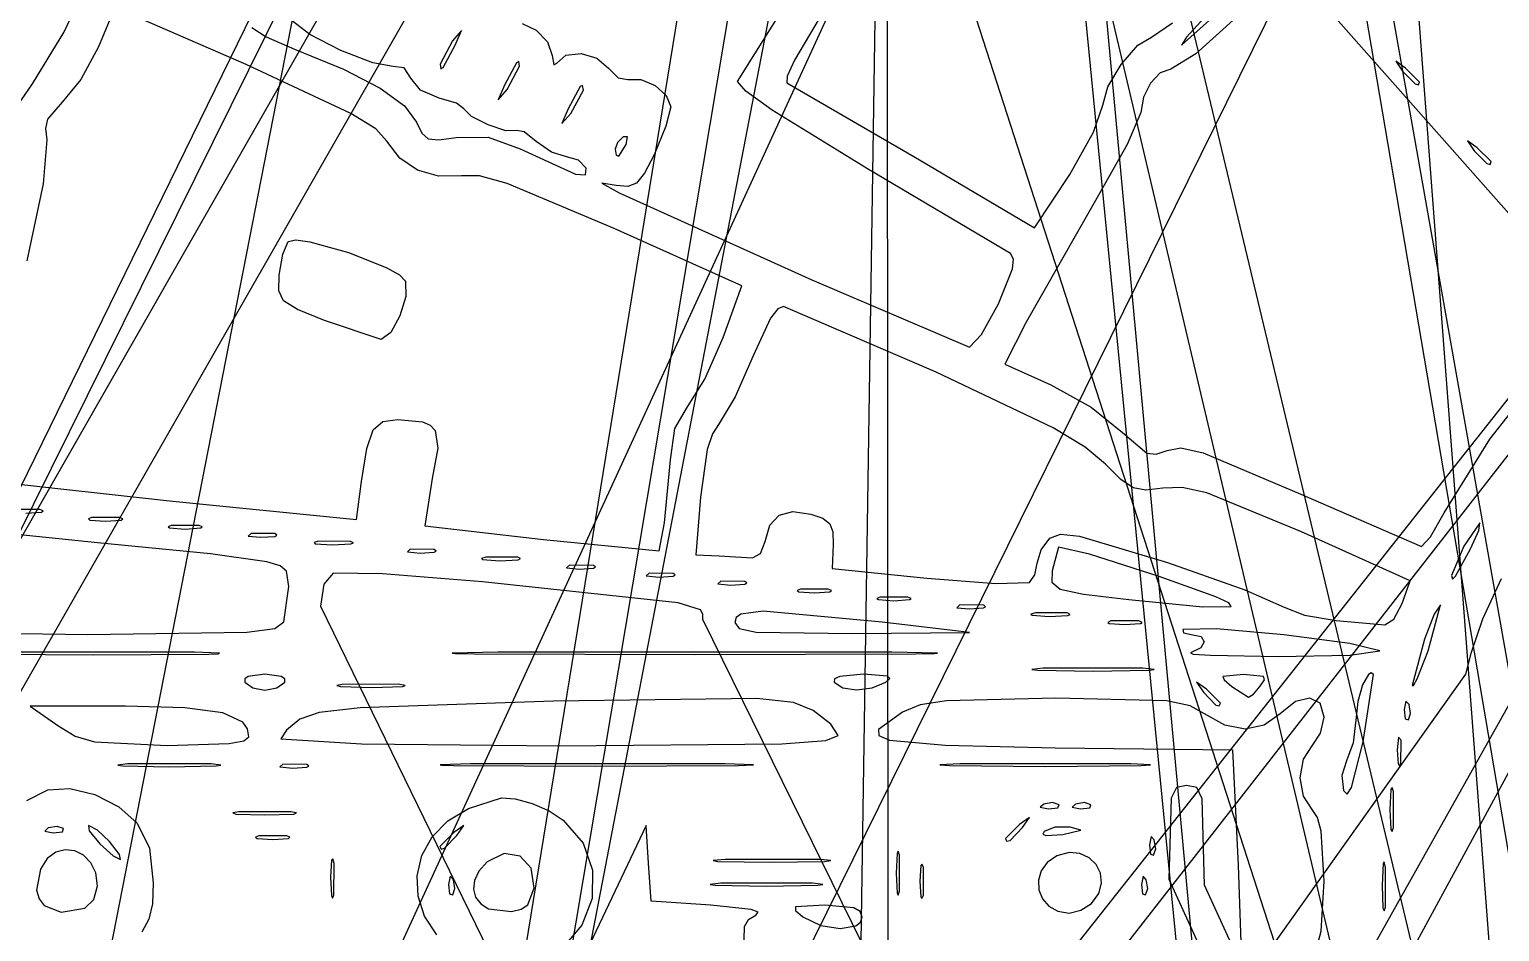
# Model space of a CAD drawing. Extents: x -109 to 333, y -74 to 385.
# Drawn here: x 39 to 108.5, y 151.5 to 194.2 of the extents above; entities that cross this region are included whole.
import ezdxf

# ---------------------------------------------------------------- set-up
doc = ezdxf.new("R2010")
doc.units = 0

msp = doc.modelspace()

# ---------------------------------------------------------------- linework, layer by layer
at = {"layer": 'Image'}
for p, q in [((39.26579, -0.417032), (93.818723, 324.15413)), ((90.704957, 323.61469), (37.7089, -0.956482)), ((95.700659, 312.982034), (123.452, -52.2753)), ((13.9754, 2.732387), (71.079022, 294.9659)), ((92.878658, 293.13552), (36.7158, 0.902007)), ((86.29281, 288.243248), (134.724, 3.65315)), ((79.928731, 286.738068), (107.411, 6.23337)), ((107.411, 6.23337), (81.41744, 286.738058)), ((137.772062, 0.83093), (87.45938, 285.421028)), ((145.215427, 4.34841), (61.91562, 262.429836)), ((162.68043, 258.12542), (23.7336, 10.2087)), ((23.7336, 1.95981), (162.68043, 258.12542)), ((104.731756, 255.69389), (-11.6383, 2.34935)), ((76.885236, 251.097333), (134.835, 5.59235)), ((75.380056, 244.659253), (-42.4004, 7.03971)), ((-43.999659, 3.576148), (73.780796, 244.417885)), ((139.94954, 2.192262), (81.999776, 244.462185)), ((3.03729, 3.092387), (119.407296, 238.939154)), ((73.875436, 231.799477), (-56.7938, 3.10194)), ((-52.6545, 3.10194), (78.0147, 231.799477)), ((79.446558, 225.401848), (76.0965, 1.39537)), ((79.707623, -2.36806), (79.57695, 223.520128)), ((40.665625, 194.025832), (42.616336, 198.06126)), ((101.982, 193.332), (98.55938, 197.19786)), ((43.079609, 195.20358), (42.302928, 193.33468)), ((49.280499, 192.50297), (43.079609, 195.20358)), ((72.497034, 191.701963), (74.965294, 195.647533)), ((52.297457, 193.923848), (51.476553, 194.559729)), ((76.6154, 195.099801), (75.202867, 192.71276)), ((93.48333, 193.41677), (94.948, 194.73381)), ((94.5717, 194.73381), (93.725429, 193.803651)), ((96.08568, 194.74311), (94.151849, 193.00944)), ((39.191586, 191.59262), (40.665625, 194.025832)), ((49.552784, 194.25186), (50.232791, 193.808685)), ((53.759282, 193.174788), (52.297457, 193.923848)), ((59.466323, 194.112636), (59.032396, 193.626873)), ((59.16957, 193.416572), (59.466323, 194.112636)), ((62.329501, 194.442491), (62.99422, 194.123739)), ((62.99422, 194.123739), (63.518568, 193.582633)), ((92.06677, 193.793601), (93.056323, 194.476023)), ((42.302928, 193.33468), (41.479968, 191.7989)), ((50.232791, 193.808685), (51.566774, 193.23008)), ((51.566774, 193.23008), (53.879158, 192.282546)), ((55.26911, 192.580565), (53.759282, 193.174788)), ((59.032396, 193.626873), (58.447192, 192.529343)), ((58.602668, 192.361725), (59.16957, 193.416573)), ((59.16957, 193.416573), (59.16957, 193.416572)), ((63.518568, 193.582633), (63.744313, 192.933596)), ((90.638112, 192.512431), (91.411298, 193.413518)), ((91.411298, 193.413518), (92.06677, 193.793601)), ((93.725429, 193.803651), (93.48333, 193.41677)), ((109.19882, 185.179459), (101.982, 193.332)), ((54.22941, 190.191813), (49.280499, 192.50297)), ((56.234023, 192.409199), (55.26911, 192.580565)), ((58.447192, 192.529343), (58.482921, 192.304294)), ((62.054633, 192.590455), (61.487729, 191.535605)), ((61.624906, 191.325304), (62.21011, 192.422834)), ((62.17438, 192.647885), (62.054633, 192.590455)), ((62.21011, 192.422838), (62.17438, 192.647885)), ((62.21011, 192.422834), (62.21011, 192.422838)), ((63.744313, 192.933596), (63.821047, 192.483158)), ((63.821047, 192.483158), (63.963817, 192.570537)), ((63.963817, 192.570537), (64.399063, 192.95017)), ((64.399063, 192.95017), (65.109712, 193.020203)), ((65.109712, 193.020203), (65.859599, 192.804234)), ((65.859599, 192.804234), (66.412557, 192.325862)), ((75.202867, 192.71276), (74.856398, 191.954409)), ((90.004178, 191.449081), (90.638112, 192.512431)), ((94.151849, 193.00944), (92.97614, 192.28836)), ((104.073393, 192.336198), (103.60302, 192.664495)), ((103.60302, 192.664495), (103.931317, 192.194125)), ((41.479968, 191.7989), (40.592018, 190.73091)), ((53.879158, 192.282546), (55.612448, 191.391894)), ((56.755745, 192.34473), (56.234023, 192.409199)), ((57.062393, 191.865803), (56.755745, 192.34473)), ((57.517291, 191.286111), (57.062393, 191.865803)), ((58.482921, 192.304294), (58.602668, 192.361725)), ((66.412557, 192.325862), (66.865401, 191.873613)), ((66.865401, 191.873613), (67.32708, 191.790394)), ((67.32708, 191.790394), (67.939882, 191.803712)), ((67.939882, 191.803712), (68.605556, 191.517952)), ((74.856398, 191.954409), (74.82799, 191.637641)), ((92.468285, 192.105879), (92.013774, 191.630285)), ((92.97614, 192.28836), (92.468285, 192.105879)), ((103.931317, 192.194125), (104.515957, 191.584708)), ((104.73191, 191.677681), (104.073393, 192.336198)), ((38.327064, 190.325335), (39.191586, 191.59262)), ((55.612448, 191.391894), (56.766345, 190.558299)), ((58.411883, 190.921745), (57.517291, 191.286111)), ((61.487729, 191.535605), (61.190979, 190.839543)), ((61.190979, 190.839543), (61.624906, 191.325304)), ((65.064734, 191.46156), (64.497832, 190.40671)), ((64.635006, 190.196409), (65.22021, 191.293939)), ((65.184481, 191.51899), (65.064734, 191.46156)), ((65.22021, 191.293943), (65.184481, 191.51899)), ((65.22021, 191.293939), (65.22021, 191.293943)), ((68.605556, 191.517952), (69.139982, 191.048915)), ((69.139982, 191.048915), (69.35904, 190.512404)), ((72.889682, 191.25103), (72.497034, 191.701963)), ((74.133231, 190.354828), (72.889682, 191.25103)), ((74.82799, 191.637641), (80.83649, 188.158631)), ((89.76646, 190.582211), (90.004178, 191.449081)), ((92.013774, 191.630285), (91.686718, 190.969351)), ((104.515957, 191.584708), (104.675946, 191.539572)), ((104.675946, 191.539572), (104.73191, 191.677681)), ((104.73191, 191.677681), (104.73191, 191.677681)), ((119.712861, 190.406515), (-22.8079, 9.97962)), ((40.592018, 190.73091), (39.89534, 189.929981)), ((56.766345, 190.558299), (57.340554, 189.78194)), ((59.233584, 190.674095), (58.411883, 190.921745)), ((59.575353, 190.405445), (59.233584, 190.674095)), ((59.926866, 190.04997), (59.575353, 190.405445)), ((64.497832, 190.40671), (64.201079, 189.710648)), ((69.35904, 190.512404), (69.124001, 189.588617)), ((78.650014, 187.577233), (74.133231, 190.354828)), ((89.330975, 189.313666), (89.76646, 190.582211)), ((91.686718, 190.969351), (91.56123, 190.23085)), ((39.89534, 189.929981), (39.809705, 189.488168)), ((55.408164, 189.457862), (54.22941, 190.191813)), ((57.340554, 189.78194), (57.582895, 189.261877)), ((60.720166, 189.654066), (59.926866, 190.04997)), ((61.563397, 189.378509), (60.720166, 189.654066)), ((64.201079, 189.710648), (64.635006, 190.196409)), ((91.56123, 190.23085), (90.913196, 188.731794)), ((39.809705, 189.488168), (39.868446, 188.94277)), ((55.936749, 188.88901), (55.408164, 189.457862)), ((57.582895, 189.261877), (57.889555, 188.999982)), ((57.889555, 188.999982), (58.38965, 188.945646)), ((58.38965, 188.945646), (59.212294, 189.048259)), ((59.212294, 189.048259), (60.716366, 189.066564)), ((60.716366, 189.066564), (62.227024, 188.516372)), ((62.064703, 189.384075), (61.563397, 189.378509)), ((62.423069, 189.318719), (62.064703, 189.384075)), ((62.993374, 188.870284), (62.423069, 189.318719)), ((67.09736, 189.086999), (66.834645, 188.820618)), ((67.299484, 189.08497), (67.09736, 189.086999)), ((67.24525, 188.732912), (67.299484, 189.08497)), ((69.124001, 189.588617), (68.558907, 188.239004)), ((88.21027, 187.302501), (89.330975, 189.313666)), ((39.868446, 188.94277), (39.689735, 186.859326)), ((56.540896, 188.075472), (55.936749, 188.88901)), ((62.227024, 188.516372), (64.844454, 187.329965)), ((63.711996, 188.360912), (62.993374, 188.870284)), ((64.426944, 188.149049), (63.711996, 188.360912)), ((66.834645, 188.820618), (66.725374, 188.503008)), ((66.725374, 188.503008), (66.771426, 188.218906)), ((66.891502, 188.170518), (67.24525, 188.732912)), ((67.24525, 188.732912), (67.24525, 188.732912)), ((90.913196, 188.731794), (89.35516, 185.97278)), ((107.459433, 188.57322), (106.989061, 188.901516)), ((106.989061, 188.901516), (107.317357, 188.431144)), ((107.317357, 188.431144), (107.901997, 187.821727)), ((108.11795, 187.9147), (107.459433, 188.57322)), ((57.380429, 187.507775), (56.540896, 188.075472)), ((64.991835, 187.987992), (64.426944, 188.149049)), ((65.349674, 187.600768), (64.991835, 187.987992)), ((65.32573, 187.293584), (65.349674, 187.600768)), ((66.771426, 188.218906), (66.891502, 188.170518)), ((68.558907, 188.239004), (68.104231, 187.371997)), ((85.401624, 183.569883), (78.650014, 187.577233)), ((80.83649, 188.158631), (86.54127, 184.791491)), ((107.901997, 187.821727), (108.061986, 187.776592)), ((108.061986, 187.776592), (108.11795, 187.9147)), ((108.11795, 187.9147), (108.11795, 187.9147)), ((58.378902, 187.221441), (57.380429, 187.507775)), ((59.459869, 187.25199), (58.378902, 187.221441)), ((60.315814, 187.242617), (59.459869, 187.25199)), ((61.622184, 186.886981), (60.315814, 187.242617)), ((66.682259, 184.75852), (61.622184, 186.886981)), ((64.844454, 187.329965), (65.32573, 187.293584)), ((66.771497, 186.794764), (66.091954, 186.890939)), ((66.091954, 186.890939), (66.91311, 186.438806)), ((67.727146, 186.90077), (67.319089, 186.7376)), ((68.104231, 187.371997), (67.727146, 186.90077)), ((86.54127, 184.791491), (88.21027, 187.302481)), ((88.21027, 187.302481), (88.21027, 187.302501)), ((39.689735, 186.859326), (38.92351, 183.22146)), ((67.319089, 186.7376), (66.771497, 186.794764)), ((66.91311, 186.438806), (76.009871, 182.321851)), ((89.35516, 185.97278), (86.14293, 180.32642)), ((51.013066, 183.536137), (51.277282, 184.14025)), ((51.277282, 184.14025), (51.631937, 184.214803)), ((51.631937, 184.214803), (52.293867, 184.130263)), ((52.293867, 184.130263), (54.118494, 183.6259)), ((72.703549, 182.04511), (66.682259, 184.75852)), ((50.84036, 182.54623), (51.013066, 183.536137)), ((54.118494, 183.6259), (55.909058, 182.911136)), ((85.542824, 183.304739), (85.401624, 183.569883)), ((-24.59204, 2.863137), (116.11692, 183.290045)), ((55.909058, 182.911136), (56.528408, 182.563597)), ((84.83718, 181.194813), (85.501322, 182.843681)), ((85.501322, 182.843681), (85.542824, 183.304739)), ((50.824898, 181.814382), (50.84036, 182.54623)), ((56.528408, 182.563597), (56.823452, 182.26995)), ((56.823452, 182.26995), (56.833173, 181.542357)), ((71.818918, 179.60798), (72.703549, 182.04511)), ((76.009871, 182.321851), (83.47011, 179.153106)), ((51.056426, 181.334993), (50.824898, 181.814382)), ((51.717482, 180.926488), (51.056426, 181.334993)), ((56.833173, 181.542357), (56.553358, 180.621597)), ((52.9906, 180.40729), (51.717482, 180.926488)), ((56.553358, 180.621597), (56.120999, 179.835922)), ((74.401448, 180.95588), (74.061651, 180.5208)), ((74.680824, 181.065549), (74.401448, 180.95588)), ((81.893494, 177.964239), (74.680824, 181.065549)), ((84.026907, 179.752064), (84.83717, 181.194776)), ((84.83717, 181.194776), (84.83718, 181.194813)), ((52.990602, 180.40729), (52.9906, 180.40729)), ((55.673092, 179.51358), (52.990602, 180.40729)), ((74.061651, 180.5208), (73.242384, 178.741599)), ((86.14293, 180.32642), (85.13678, 178.33633)), ((56.120999, 179.835922), (55.673092, 179.51358)), ((70.962849, 177.64055), (71.818918, 179.60798)), ((83.47011, 179.153106), (84.026907, 179.752064)), ((73.242384, 178.741599), (72.388698, 176.79309)), ((108.056194, 174.804358), (111.17651, 178.782419)), ((87.416821, 175.33545), (81.893494, 177.964239)), ((85.13678, 178.33633), (87.31419, 177.363528)), ((70.146888, 176.3327), (70.962849, 177.64055)), ((87.31419, 177.363528), (89.205726, 176.303156)), ((72.388698, 176.79309), (71.638424, 175.543079)), ((69.543812, 175.294534), (70.146888, 176.3327)), ((89.205726, 176.303156), (90.69581, 175.119818)), ((54.987077, 174.350407), (55.288003, 175.235978)), ((55.288003, 175.235978), (55.743936, 175.635116)), ((55.743936, 175.635116), (56.459527, 175.725457)), ((56.459527, 175.725457), (57.613637, 175.618083)), ((57.613637, 175.618083), (57.976832, 175.462549)), ((57.976832, 175.462549), (58.211557, 175.214808)), ((58.211557, 175.214808), (58.337914, 174.369775)), ((69.3378, 173.82547), (69.543812, 175.294534)), ((71.638424, 175.543079), (71.325029, 175.044331)), ((88.937048, 174.414208), (87.416821, 175.33545)), ((90.69581, 175.119818), (91.847791, 174.135591)), ((58.337914, 174.369775), (58.077337, 172.937127)), ((71.325029, 175.044331), (71.074555, 174.308023)), ((89.887004, 173.615039), (88.937048, 174.414208)), ((92.79812, 174.25811), (93.456009, 174.383003)), ((93.456009, 174.383003), (94.50039, 174.155634)), ((105.89755, 171.308959), (108.056194, 174.804358)), ((54.736507, 172.800767), (54.987077, 174.350407)), ((69.055559, 170.839379), (69.337781, 173.825489)), ((69.337781, 173.825489), (69.3378, 173.82547)), ((71.074555, 174.308023), (70.746899, 172.062339)), ((91.847791, 174.135591), (92.285591, 174.084155)), ((92.285591, 174.084155), (92.79812, 174.25811)), ((94.50039, 174.155634), (99.11983, 172.19706)), ((90.622859, 172.885317), (89.887004, 173.615039)), ((36.71558, 172.87786), (45.65923, 171.888192)), ((54.49578, 171.005627), (54.736507, 172.800767)), ((58.077337, 172.937127), (57.727763, 170.705687)), ((91.19856, 172.503836), (90.622859, 172.885317)), ((91.794941, 172.39494), (91.19856, 172.503836)), ((92.592834, 172.482969), (91.794941, 172.39494)), ((93.509289, 172.521103), (92.592834, 172.482969)), ((94.68028, 172.260488), (93.509289, 172.521103)), ((45.65923, 171.888192), (54.49578, 171.005627)), ((70.746899, 172.062339), (70.53201, 169.334189)), ((99.144154, 170.414069), (94.68028, 172.260488)), ((99.11983, 172.19706), (104.81802, 169.71871)), ((39.538, 171.475046), (38.22096, 171.475046)), ((38.879477, 171.302953), (39.616194, 171.353506)), ((39.689763, 171.408226), (39.537997, 171.475046)), ((39.537997, 171.475046), (39.538, 171.475046)), ((39.616194, 171.353506), (39.689763, 171.408226)), ((41.98386, 171.09806), (41.832093, 171.031241)), ((41.832093, 171.031241), (41.905662, 170.976522)), ((41.905662, 170.976522), (42.64238, 170.925969)), ((43.3009, 171.09806), (41.98386, 171.09806)), ((42.64238, 170.925969), (43.379095, 170.976521)), ((43.452664, 171.031241), (43.300897, 171.09806)), ((43.300897, 171.09806), (43.3009, 171.09806)), ((43.379095, 170.976521), (43.452664, 171.031241)), ((74.035478, 170.73016), (74.472678, 171.20054)), ((74.472678, 171.20054), (75.116126, 171.377196)), ((75.116126, 171.377196), (75.966943, 171.260802)), ((75.966943, 171.260802), (76.530772, 171.062014)), ((76.530772, 171.062014), (76.860117, 170.802593)), ((105.248488, 170.182781), (105.89787, 171.30987)), ((105.89787, 171.30987), (105.89755, 171.308959)), ((42.266068, 169.89523), (34.878668, 170.666737)), ((45.74697, 170.72206), (45.595201, 170.655241)), ((45.595201, 170.655241), (45.668769, 170.600522)), ((45.668769, 170.600522), (46.405487, 170.549969)), ((47.064, 170.72206), (45.74697, 170.72206)), ((46.405487, 170.549969), (47.142203, 170.600521)), ((47.064004, 170.72206), (47.064, 170.72206)), ((47.215771, 170.655241), (47.064004, 170.72206)), ((47.142203, 170.600521), (47.215771, 170.655241)), ((49.51656, 170.346797), (49.378036, 170.220191)), ((49.378036, 170.220191), (49.979771, 170.159387)), ((50.64545, 170.332827), (49.51656, 170.346797)), ((49.979771, 170.159387), (50.640979, 170.204588)), ((50.640979, 170.204588), (50.736227, 170.261185)), ((50.736227, 170.261185), (50.645448, 170.332855)), ((50.645448, 170.332855), (50.64545, 170.332827)), ((57.727763, 170.705687), (63.338733, 170.049281)), ((68.795023, 169.522339), (69.055559, 170.839379)), ((73.803403, 169.965382), (74.035478, 170.73016)), ((76.860117, 170.802593), (77.006948, 170.411548)), ((77.006948, 170.411548), (77.023233, 169.817892)), ((87.265363, 170.113311), (87.757179, 170.305389)), ((87.757179, 170.305389), (88.662067, 170.217575)), ((88.662067, 170.217575), (92.815723, 168.975891)), ((104.281584, 168.107379), (99.144154, 170.414069)), ((107.572848, 170.838868), (106.823391, 169.745329)), ((107.13903, 169.615908), (107.523025, 170.479625)), ((107.523025, 170.479625), (107.572848, 170.838868)), ((47.596856, 169.381857), (42.266068, 169.89523)), ((52.71277, 169.975841), (52.50109, 169.911699)), ((52.50109, 169.911699), (52.553861, 169.858031)), ((52.553861, 169.858031), (53.366901, 169.804594)), ((54.21795, 169.968249), (52.71277, 169.975841)), ((53.366901, 169.804594), (54.237787, 169.849535)), ((54.217953, 169.968246), (54.21795, 169.968249)), ((54.353174, 169.902354), (54.217953, 169.968246)), ((54.237787, 169.849535), (54.353174, 169.902354)), ((57.04291, 169.59497), (56.904384, 169.468362)), ((58.1718, 169.581), (57.04291, 169.59497)), ((58.167328, 169.45276), (58.262576, 169.509358)), ((58.262576, 169.509358), (58.171798, 169.581029)), ((58.171798, 169.581029), (58.1718, 169.581)), ((63.338733, 170.049281), (68.795023, 169.522339)), ((73.582839, 169.39778), (73.803403, 169.965382)), ((77.023233, 169.817892), (76.973071, 168.679382)), ((86.668955, 168.934031), (86.844149, 169.562722)), ((86.844149, 169.562722), (87.265363, 170.113311)), ((87.66302, 169.695058), (87.364361, 168.581098)), ((89.130775, 169.359135), (87.66302, 169.695058)), ((104.81802, 169.71871), (105.248488, 170.182781)), ((106.823391, 169.745329), (106.236488, 168.348918)), ((106.425827, 168.320036), (107.139034, 169.615908)), ((107.139034, 169.615908), (107.13903, 169.615908)), ((50.265777, 169.006424), (47.596856, 169.381857)), ((50.889471, 168.804601), (50.265777, 169.006424)), ((51.192618, 168.558262), (50.889471, 168.804601)), ((56.904384, 169.468362), (57.506118, 169.407558)), ((57.506118, 169.407558), (58.167328, 169.45276)), ((60.61405, 169.22352), (60.40237, 169.15938)), ((60.40237, 169.15938), (60.455141, 169.105713)), ((60.455141, 169.105713), (61.268179, 169.052276)), ((62.11923, 169.215929), (60.61405, 169.22352)), ((61.268179, 169.052276), (62.139067, 169.097216)), ((62.119234, 169.215925), (62.11923, 169.215929)), ((62.254454, 169.150035), (62.119234, 169.215925)), ((62.139067, 169.097216), (62.254454, 169.150035)), ((64.56834, 168.841889), (64.429816, 168.715282)), ((65.69723, 168.827919), (64.56834, 168.841889)), ((65.788007, 168.756276), (65.697228, 168.827947)), ((65.697228, 168.827947), (65.69723, 168.827919)), ((70.53201, 169.334189), (71.639, 169.277745)), ((71.639, 169.277745), (73.21637, 169.183672)), ((73.21637, 169.183672), (73.582839, 169.39778)), ((86.558248, 168.382317), (86.668955, 168.934031)), ((92.424, 168.308228), (89.130775, 169.359135)), ((92.815723, 168.975891), (96.481065, 167.680404)), ((51.297168, 167.8267), (51.192618, 168.558262)), ((53.40501, 168.460183), (52.955447, 167.950162)), ((55.726181, 168.436823), (53.40501, 168.460183)), ((60.46056, 168.055892), (55.726181, 168.436823)), ((64.429816, 168.715282), (65.031551, 168.654479)), ((65.031551, 168.654479), (65.692759, 168.69968)), ((65.692759, 168.69968), (65.788007, 168.756276)), ((68.33184, 168.465598), (68.193313, 168.33899)), ((68.193313, 168.33899), (68.795048, 168.278186)), ((69.46073, 168.451628), (68.33184, 168.465598)), ((68.795048, 168.278186), (69.456257, 168.323388)), ((69.456257, 168.323388), (69.551506, 168.379986)), ((69.551506, 168.379986), (69.460728, 168.451657)), ((69.460728, 168.451657), (69.46073, 168.451628)), ((76.973071, 168.679382), (81.444141, 168.231631)), ((81.444141, 168.231631), (84.71254, 167.983828)), ((86.292081, 168.016801), (86.558248, 168.382317)), ((87.364361, 168.581098), (87.35628, 168.035763)), ((95.111034, 167.346675), (92.423991, 168.308229)), ((92.423991, 168.308229), (92.424, 168.308228)), ((103.90512, 167.027449), (104.281584, 168.107379)), ((106.236488, 168.348918), (106.279286, 168.187991)), ((106.279286, 168.187991), (106.425827, 168.320036)), ((108.590041, 168.190854), (107.707915, 166.297604)), ((51.06876, 166.16644), (51.297168, 167.8267)), ((52.955447, 167.950162), (52.802336, 166.900173)), ((69.701993, 167.060847), (60.46056, 168.055892)), ((71.71811, 168.089199), (71.579583, 167.962592)), ((71.579583, 167.962592), (72.181318, 167.901789)), ((72.847, 168.075229), (71.71811, 168.089199)), ((72.181318, 167.901789), (72.842527, 167.94699)), ((72.842527, 167.94699), (72.937776, 168.003587)), ((72.937776, 168.003587), (72.846998, 168.075257)), ((72.846998, 168.075257), (72.847, 168.075229)), ((75.47397, 167.711496), (75.322201, 167.644677)), ((75.322201, 167.644677), (75.395769, 167.589957)), ((75.395769, 167.589957), (76.132487, 167.539405)), ((76.791, 167.711496), (75.47397, 167.711496)), ((76.132487, 167.539405), (76.869203, 167.589957)), ((76.791004, 167.711496), (76.791, 167.711496)), ((76.942771, 167.644676), (76.791004, 167.711496)), ((76.869203, 167.589957), (76.942771, 167.644676)), ((84.71254, 167.983828), (86.292081, 168.016801)), ((87.35628, 168.035763), (87.74216, 167.708512)), ((87.74216, 167.708512), (88.847163, 167.477615)), ((88.847163, 167.477615), (90.996451, 167.221339)), ((96.481065, 167.680404), (98.336853, 166.858011)), ((52.802336, 166.900173), (133.464, 1.55284)), ((70.753722, 166.733138), (69.701993, 167.060847)), ((70.859326, 166.53081), (70.753722, 166.733138)), ((79.23696, 167.335293), (79.085193, 167.268474)), ((79.085193, 167.268474), (79.158762, 167.213755)), ((79.158762, 167.213755), (79.895477, 167.163202)), ((80.554, 167.335293), (79.23696, 167.335293)), ((79.895477, 167.163202), (80.632194, 167.213755)), ((80.705763, 167.268474), (80.553997, 167.335293)), ((80.553997, 167.335293), (80.554, 167.335293)), ((80.632194, 167.213755), (80.705763, 167.268474)), ((83.00733, 166.960418), (82.868803, 166.833812)), ((82.868803, 166.833812), (83.470538, 166.773008)), ((84.13622, 166.946448), (83.00733, 166.960418)), ((83.470538, 166.773008), (84.131747, 166.818209)), ((84.131747, 166.818209), (84.226996, 166.874806)), ((84.226996, 166.874806), (84.136218, 166.946476)), ((84.136218, 166.946476), (84.13622, 166.946448)), ((90.996451, 167.221339), (94.48685, 166.871439)), ((94.48685, 166.871439), (95.828516, 166.890481)), ((95.72157, 167.059671), (95.111034, 167.346675)), ((95.828516, 166.890481), (95.72157, 167.059671)), ((98.336853, 166.858011), (99.2893, 166.472634)), ((103.511873, 166.284683), (103.905111, 167.027453)), ((103.905111, 167.027453), (103.90512, 167.027449)), ((105.133419, 164.787814), (105.712691, 166.971914)), ((105.71269, 166.971914), (105.425269, 166.528975)), ((105.712691, 166.971914), (105.71269, 166.971914)), ((50.647052, 165.854117), (51.068756, 166.166447)), ((51.068756, 166.166447), (51.06876, 166.16644)), ((70.86456, 166.272002), (70.859326, 166.53081)), ((151.5261, 2.253623), (70.86456, 166.272002)), ((72.435395, 166.364485), (72.36975, 166.135667)), ((72.36975, 166.135667), (72.575642, 165.847386)), ((72.656976, 166.528444), (72.435395, 166.364485)), ((73.715809, 166.662224), (72.656976, 166.528444)), ((79.33122, 166.156297), (73.715809, 166.662224)), ((83.47048, 165.66192), (79.33122, 166.1563)), ((79.33122, 166.1563), (79.33122, 166.156297)), ((86.57904, 166.589948), (86.36736, 166.525807)), ((86.36736, 166.525807), (86.420131, 166.472139)), ((86.420131, 166.472139), (87.233169, 166.418701)), ((88.08422, 166.582357), (86.57904, 166.589948)), ((87.233169, 166.418701), (88.104057, 166.463642)), ((88.084224, 166.582353), (88.08422, 166.582357)), ((88.219444, 166.516462), (88.084224, 166.582353)), ((88.104057, 166.463642), (88.219444, 166.516462)), ((90.14969, 166.206908), (89.997921, 166.140089)), ((89.997921, 166.140089), (90.071489, 166.085369)), ((90.071489, 166.085369), (90.808207, 166.034817)), ((91.46672, 166.206908), (90.14969, 166.206908)), ((90.808207, 166.034817), (91.544923, 166.085369)), ((91.466724, 166.206908), (91.46672, 166.206908)), ((91.618491, 166.140089), (91.466724, 166.206908)), ((91.544923, 166.085369), (91.618491, 166.140089)), ((99.2893, 166.472634), (100.782773, 166.227846)), ((100.782773, 166.227846), (103.095083, 166.015353)), ((103.095083, 166.015353), (103.511873, 166.284683)), ((105.425269, 166.528975), (104.967, 165.340736)), ((107.707915, 166.297604), (107.153913, 164.671369)), ((34.554323, 165.668546), (41.809246, 165.571227)), ((41.809246, 165.571227), (49.322211, 165.67388)), ((49.322211, 165.67388), (50.647052, 165.854117)), ((72.575642, 165.847386), (73.381325, 165.68236)), ((73.381325, 165.68236), (77.92011, 165.61657)), ((77.92011, 165.61657), (83.47048, 165.66192)), ((95.136535, 165.829947), (93.54754, 165.801827)), ((93.54754, 165.801827), (93.5689, 165.63896)), ((93.5689, 165.63896), (93.94409, 165.571218)), ((93.94409, 165.571218), (94.407261, 165.466055)), ((94.407261, 165.466055), (94.553957, 165.218682)), ((98.319115, 165.551899), (95.136535, 165.829947)), ((101.441463, 165.14686), (98.319115, 165.551899)), ((104.967, 165.340736), (104.38202, 163.151694)), ((36.571089, 164.64072), (42.078, 164.606496)), ((46.85356, 164.723833), (37.06987, 164.72355)), ((42.078, 164.606496), (47.516596, 164.641158)), ((48.026132, 164.678462), (46.85356, 164.723943)), ((46.85356, 164.723943), (46.85356, 164.723833)), ((47.516596, 164.641158), (47.971834, 164.658547)), ((47.971834, 164.658547), (48.026132, 164.678462)), ((61.17496, 164.724115), (59.028529, 164.682364)), ((59.028529, 164.682364), (59.169502, 164.664103)), ((59.169502, 164.664103), (60.069003, 164.648173)), ((60.069003, 164.648173), (70.48829, 164.616586)), ((79.80166, 164.724115), (61.17496, 164.724115)), ((70.48829, 164.616586), (80.907606, 164.648173)), ((81.948073, 164.682364), (79.80162, 164.724115)), ((79.80162, 164.724115), (79.80166, 164.724115)), ((80.907606, 164.648173), (81.807105, 164.664103)), ((81.807105, 164.664103), (81.948073, 164.682364)), ((94.387883, 164.931277), (93.912744, 164.706016)), ((93.912744, 164.706016), (94.035628, 164.639539)), ((94.035628, 164.639539), (94.857012, 164.582571)), ((94.553957, 165.218682), (94.387883, 164.931277)), ((101.440427, 164.594532), (102.849774, 164.794005)), ((102.84976, 164.794007), (101.441463, 165.14686)), ((102.849774, 164.794005), (102.84976, 164.794007)), ((104.614087, 163.46593), (105.133419, 164.787814)), ((107.153913, 164.671369), (106.907381, 163.689104)), ((86.95116, 163.967704), (86.409131, 163.91583)), ((91.65486, 163.967704), (86.95116, 163.967704)), ((92.196888, 163.91583), (91.65486, 163.967704)), ((91.65486, 163.967704), (91.65486, 163.967704)), ((94.857012, 164.582571), (98.052004, 164.521395)), ((98.052004, 164.521395), (101.440427, 164.594532)), ((106.907381, 163.689104), (-7.83576, 2.62361)), ((49.389147, 163.583502), (49.220261, 163.464469)), ((49.220261, 163.464469), (49.227189, 163.312804)), ((49.227189, 163.312804), (49.599465, 163.047046)), ((50.167928, 163.689099), (49.389147, 163.583502)), ((50.946711, 163.583502), (50.167928, 163.689099)), ((50.736393, 163.047046), (51.10867, 163.312804)), ((51.115597, 163.464469), (50.946711, 163.583502)), ((51.10867, 163.312804), (51.115597, 163.464469)), ((51.10867, 163.312804), (51.10867, 163.312804)), ((77.091684, 163.467752), (77.07307, 163.312804)), ((77.07307, 163.312804), (77.475833, 163.044306)), ((77.34456, 163.585186), (77.091684, 163.467752)), ((78.46197, 163.683339), (77.34456, 163.585186)), ((79.589824, 163.596507), (78.46197, 163.683339)), ((78.866695, 163.044306), (79.51899, 163.312804)), ((79.51899, 163.312804), (79.694656, 163.482625)), ((79.51899, 163.312804), (79.51899, 163.312804)), ((79.694656, 163.482625), (79.589824, 163.596507)), ((86.409131, 163.91583), (86.671877, 163.87335)), ((86.671877, 163.87335), (89.30301, 163.834106)), ((89.30301, 163.834106), (91.934141, 163.87335)), ((91.934141, 163.87335), (92.196888, 163.91583)), ((94.664823, 162.984509), (94.194451, 163.312805)), ((94.194451, 163.312805), (94.522747, 162.842433)), ((96.404167, 163.677133), (95.427415, 163.586154)), ((95.427415, 163.586154), (95.490599, 163.419207)), ((95.490599, 163.419207), (95.865572, 163.112689)), ((97.362015, 163.585861), (96.404167, 163.677133)), ((97.20476, 163.124655), (97.401491, 163.416188)), ((97.401491, 163.416188), (97.362015, 163.585861)), ((102.309522, 163.670989), (102.03813, 163.179081)), ((102.05948, 160.49138), (102.558, 163.679)), ((102.441308, 163.74763), (102.309522, 163.670989)), ((102.558, 163.679), (102.441308, 163.74763)), ((102.558, 163.679), (102.558, 163.679)), ((104.449818, 163.156013), (104.614087, 163.46593)), ((49.599465, 163.047046), (50.167928, 162.936509)), ((50.167928, 162.936509), (50.736393, 163.047046)), ((53.82842, 163.208108), (53.564668, 163.149662)), ((53.564668, 163.149662), (53.744387, 163.102255)), ((53.744387, 163.102255), (55.24792, 163.060001)), ((56.46249, 163.211128), (53.82842, 163.208108)), ((55.24792, 163.060001), (56.691256, 163.105555)), ((56.805813, 163.153361), (56.46249, 163.211145)), ((56.46249, 163.211145), (56.46249, 163.211128)), ((56.691256, 163.105555), (56.805813, 163.153361)), ((77.475833, 163.044306), (78.129676, 162.954806)), ((78.129676, 162.954806), (78.866695, 163.044306)), ((87.546284, 162.552489), (82.372742, 162.437587)), ((92.789445, 162.425153), (87.546284, 162.552489)), ((94.522747, 162.842433), (95.107387, 162.233016)), ((95.32334, 162.325989), (94.664823, 162.984509)), ((95.865572, 163.112689), (96.654803, 162.611246)), ((96.654803, 162.611246), (96.880939, 162.74039)), ((96.880939, 162.74039), (97.204762, 163.124655)), ((97.204762, 163.124655), (97.20476, 163.124655)), ((99.541477, 162.558713), (98.875106, 162.392899)), ((100.027588, 162.313784), (99.541477, 162.558713)), ((102.03813, 163.179081), (101.818741, 162.397655)), ((104.38202, 163.151694), (104.449818, 163.156013)), ((43.59383, 162.171952), (39.0889, 162.183918)), ((39.0889, 162.183918), (40.39532, 161.261631)), ((46.387438, 162.095567), (43.59383, 162.171952)), ((48.179415, 161.85711), (46.387438, 162.095567)), ((49.134092, 161.415915), (48.179415, 161.85711)), ((52.730335, 161.873768), (51.8286, 161.563165)), ((54.668986, 162.094084), (52.730335, 161.873768)), ((63.8077, 162.417174), (54.668986, 162.094084)), ((73.420996, 162.534367), (63.8077, 162.417174)), ((75.145207, 162.355487), (73.420996, 162.534367)), ((76.0704, 161.972776), (75.145207, 162.355487)), ((76.911756, 161.333804), (76.0704, 161.972776)), ((80.304964, 161.90234), (79.158578, 161.067753)), ((81.127568, 162.238394), (80.304964, 161.90234)), ((82.372742, 162.437587), (81.127568, 162.238394)), ((93.885264, 162.202035), (92.789445, 162.425153)), ((94.571334, 161.808267), (93.885264, 162.202035)), ((95.107387, 162.233016), (95.267376, 162.187881)), ((95.267376, 162.187881), (95.32334, 162.325989)), ((95.32334, 162.325989), (95.32334, 162.325989)), ((98.875106, 162.392899), (98.146144, 161.808267)), ((100.215774, 161.666191), (100.027588, 162.313784)), ((101.818741, 162.397655), (101.726275, 161.52109)), ((104.083253, 162.417753), (104.007856, 162.027124)), ((104.007856, 162.027124), (104.053657, 161.584536)), ((104.2352, 162.254471), (104.083253, 162.417753)), ((104.235183, 162.25447), (104.2352, 162.254471)), ((104.307997, 161.838878), (104.235183, 162.25447)), ((40.39532, 161.261631), (41.209981, 160.766825)), ((49.348797, 161.106585), (49.134092, 161.415915)), ((51.8286, 161.563165), (51.187596, 161.045337)), ((77.2617, 160.785746), (76.911756, 161.333804)), ((95.521704, 161.273432), (94.571334, 161.808267)), ((96.491892, 161.095154), (95.521704, 161.273432)), ((97.395504, 161.273432), (96.491892, 161.095154)), ((98.146144, 161.808267), (97.395504, 161.273432)), ((100.049969, 160.896729), (100.215774, 161.666191)), ((101.726275, 161.52109), (101.594279, 160.448838)), ((104.053657, 161.584536), (104.205493, 161.533235)), ((104.205493, 161.533235), (104.307997, 161.838878)), ((41.209981, 160.766825), (42.116285, 160.486244)), ((42.116285, 160.486244), (45.55877, 160.320892)), ((48.479753, 160.411009), (49.185314, 160.541263)), ((49.185314, 160.541263), (49.4158, 160.731325)), ((49.4158, 160.731322), (49.348797, 161.106585)), ((49.4158, 160.731325), (49.4158, 160.731322)), ((51.187596, 161.045337), (50.920983, 160.635453)), ((50.920983, 160.635453), (54.735544, 160.398887)), ((74.604146, 160.39996), (76.676744, 160.548082)), ((76.676744, 160.548082), (77.261783, 160.785745)), ((77.261783, 160.785745), (77.2617, 160.785746)), ((79.158578, 161.067753), (79.182732, 160.786443)), ((79.182732, 160.786443), (79.679744, 160.578337)), ((79.679744, 160.578337), (82.316225, 160.32939)), ((99.65133, 160.303081), (100.049969, 160.896729)), ((101.510915, 158.331465), (102.05948, 160.49138)), ((103.736602, 160.715781), (103.675798, 160.114046)), ((103.86321, 160.577254), (103.736602, 160.715781)), ((103.849269, 159.448366), (103.863239, 160.577256)), ((103.863239, 160.577256), (103.86321, 160.577254)), ((45.55877, 160.320892), (48.479753, 160.411009)), ((54.735544, 160.398887), (64.091383, 160.302434)), ((64.091383, 160.302434), (74.604146, 160.39996)), ((82.316225, 160.32939), (87.515784, 160.21621)), ((87.515784, 160.21621), (95.888374, 160.114937)), ((95.888374, 160.114937), (96.166507, 154.658647)), ((99.252692, 159.667702), (99.65133, 160.303081)), ((101.594279, 160.448838), (101.284829, 159.59538)), ((103.675798, 160.114046), (103.721, 159.452838)), ((43.67729, 159.451), (43.221989, 159.397338)), ((43.221989, 159.397338), (43.442694, 159.353392)), ((43.442694, 159.353392), (45.65284, 159.312793)), ((47.6284, 159.451), (43.67729, 159.451)), ((45.65284, 159.312793), (47.862991, 159.353392)), ((48.083696, 159.397338), (47.62839, 159.451)), ((47.62839, 159.451), (47.6284, 159.451)), ((47.862991, 159.353392), (48.083696, 159.397338)), ((51.02222, 159.434377), (50.883693, 159.307769)), ((50.883693, 159.307769), (51.485428, 159.246965)), ((52.15111, 159.420407), (51.02222, 159.434377)), ((51.485428, 159.246965), (52.146637, 159.292167)), ((52.146637, 159.292167), (52.241886, 159.348765)), ((52.241886, 159.348765), (52.151108, 159.420436)), ((52.151108, 159.420436), (52.15111, 159.420407)), ((59.88171, 159.455225), (58.44839, 159.411131)), ((58.44839, 159.411131), (58.519523, 159.39183)), ((58.519523, 159.39183), (59.083571, 159.374981)), ((59.083571, 159.374981), (65.78467, 159.341444)), ((71.92321, 159.454951), (59.88171, 159.455225)), ((65.78467, 159.341444), (72.554965, 159.374675)), ((73.265042, 159.410795), (71.92318, 159.454951)), ((71.92318, 159.454951), (71.92321, 159.454951)), ((72.554965, 159.374675), (73.265042, 159.410795)), ((83.00025, 159.454104), (82.067962, 159.407139)), ((82.067962, 159.407139), (82.519885, 159.368677)), ((82.519885, 159.368677), (87.04543, 159.333144)), ((91.09061, 159.454104), (83.00025, 159.454104)), ((87.04543, 159.333144), (91.570976, 159.368678)), ((92.022898, 159.407139), (91.09061, 159.454104)), ((91.09061, 159.454104), (91.09061, 159.454104)), ((91.570976, 159.368678), (92.022898, 159.407139)), ((99.086886, 158.797901), (99.252692, 159.667702)), ((101.284829, 159.59538), (101.056078, 158.894694)), ((103.721, 159.452838), (103.777598, 159.357589)), ((103.777598, 159.357589), (103.849269, 159.448366)), ((93.723707, 158.422005), (93.241253, 158.34087)), ((94.207364, 158.337474), (93.723707, 158.422005)), ((99.252692, 157.928102), (99.086886, 158.797901)), ((101.056078, 158.894694), (101.142143, 158.18938)), ((38.930973, 157.720849), (39.920285, 158.218456)), ((39.920285, 158.218456), (40.959514, 158.28679)), ((40.959514, 158.28679), (42.144069, 157.99823)), ((42.144069, 157.99823), (43.272117, 157.42775)), ((59.79415, 157.345248), (61.353886, 157.844029)), ((61.353886, 157.844029), (62.004526, 157.799613)), ((62.004526, 157.799613), (62.79603, 157.576839)), ((92.989118, 157.836976), (92.877041, 154.000525)), ((93.241253, 158.34087), (92.989118, 157.836976)), ((94.459364, 157.804887), (94.207364, 158.337474)), ((94.570373, 153.717885), (94.459364, 157.804887)), ((99.65133, 157.292721), (99.252692, 157.928102)), ((101.142143, 158.18938), (101.311384, 158.026586)), ((101.311384, 158.026586), (101.510915, 158.331465)), ((103.376128, 158.239585), (103.328224, 157.292378)), ((103.427981, 158.334174), (103.376128, 158.239585)), ((103.4913, 158.139044), (103.427981, 158.334174)), ((103.4913, 158.139042), (103.4913, 158.139044)), ((103.4913, 156.445712), (103.4913, 158.139042)), ((43.272117, 157.42775), (44.141825, 156.650326)), ((48.94548, 157.188314), (48.663626, 157.129383)), ((48.663626, 157.129383), (48.800254, 157.081124)), ((48.800254, 157.081124), (50.16844, 157.036541)), ((51.3914, 157.188314), (48.94548, 157.188314)), ((50.16844, 157.036541), (51.536629, 157.081124)), ((51.673255, 157.129383), (51.3914, 157.188314)), ((51.3914, 157.188314), (51.3914, 157.188314)), ((51.536629, 157.081124), (51.673255, 157.129383)), ((58.808958, 156.754543), (59.79415, 157.345248)), ((62.79603, 157.576839), (63.598652, 157.232871)), ((63.598652, 157.232871), (64.266866, 156.794793)), ((86.974765, 157.54969), (86.811482, 157.397742)), ((86.811482, 157.397742), (87.202112, 157.322346)), ((87.390354, 157.622502), (86.974765, 157.54969)), ((87.202112, 157.322346), (87.644698, 157.368147)), ((87.696, 157.52), (87.390354, 157.622502)), ((87.644698, 157.368147), (87.696, 157.519983)), ((87.696, 157.519983), (87.696, 157.52)), ((88.479945, 157.54969), (88.316662, 157.397742)), ((88.316662, 157.397742), (88.707292, 157.322346)), ((88.895534, 157.622502), (88.479945, 157.54969)), ((88.707292, 157.322346), (89.149879, 157.368147)), ((89.20118, 157.52), (88.895534, 157.622502)), ((89.149879, 157.368147), (89.20118, 157.519983)), ((89.20118, 157.519983), (89.20118, 157.52)), ((99.913732, 156.9192), (99.65133, 157.292721)), ((103.328224, 157.292378), (103.376128, 156.345171)), ((68.188448, 156.540127), (-3.60876, 5.34648)), ((39.93789, 156.420904), (39.774608, 156.268959)), ((40.353481, 156.493718), (39.93789, 156.420904)), ((40.659125, 156.391214), (40.353481, 156.493718)), ((40.607826, 156.239364), (40.659126, 156.3912)), ((40.659126, 156.3912), (40.659125, 156.391214)), ((42.260809, 156.318416), (41.845054, 156.540168)), ((41.845054, 156.540168), (41.874738, 156.285873)), ((42.832755, 155.785266), (42.260809, 156.318416)), ((44.141825, 156.650326), (44.719082, 155.472139)), ((58.073441, 155.995494), (58.808958, 156.754543)), ((59.574872, 156.540108), (59.1045, 156.211811)), ((59.246573, 156.069735), (59.574872, 156.540108)), ((64.266866, 156.794793), (65.212636, 155.700499)), ((68.30314, 154.752717), (68.188448, 156.540127)), ((85.822074, 156.587795), (85.163557, 155.929278)), ((85.37951, 155.836304), (85.96415, 156.445722)), ((86.292446, 156.916092), (85.822074, 156.587795)), ((85.96415, 156.445722), (86.292446, 156.916092)), ((85.96415, 156.445722), (85.96415, 156.445722)), ((87.494731, 156.46109), (86.98982, 156.25877)), ((88.2246, 156.463474), (87.494731, 156.46109)), ((87.879883, 156.118754), (88.726556, 156.311642)), ((88.726556, 156.311642), (88.2246, 156.463474)), ((88.2246, 156.463474), (88.2246, 156.463474)), ((100.088403, 156.271469), (99.913732, 156.9192)), ((103.376128, 156.345171), (103.427981, 156.250582)), ((103.427981, 156.250582), (103.4913, 156.445712)), ((39.774608, 156.268959), (40.165237, 156.193563)), ((40.165237, 156.193563), (40.607826, 156.239364)), ((41.874738, 156.285873), (42.373743, 155.67448)), ((42.373743, 155.67448), (43.007474, 155.098949)), ((43.309094, 155.171751), (42.832755, 155.785269)), ((42.832755, 155.785269), (42.832755, 155.785266)), ((49.88581, 156.046595), (49.734043, 155.979776)), ((49.734043, 155.979776), (49.807612, 155.925056)), ((49.807612, 155.925056), (50.54433, 155.874504)), ((51.20285, 156.046595), (49.88581, 156.046595)), ((50.54433, 155.874504), (51.281045, 155.925056)), ((51.354614, 155.979775), (51.202847, 156.046595)), ((51.202847, 156.046595), (51.20285, 156.046595)), ((51.281045, 155.925056), (51.354614, 155.979775)), ((57.59218, 155.116676), (58.073441, 155.995494)), ((59.1045, 156.211811), (58.445983, 155.553271)), ((58.661936, 155.460298), (59.246573, 156.069715)), ((59.246573, 156.069715), (59.246573, 156.069735)), ((65.212636, 155.700499), (65.658461, 154.422337)), ((85.163557, 155.929278), (85.219521, 155.791168)), ((85.219521, 155.791168), (85.37951, 155.836304)), ((86.98982, 156.25877), (86.935664, 156.131387)), ((86.935664, 156.131387), (87.076148, 156.063987)), ((87.076148, 156.063987), (87.879883, 156.118754)), ((92.041845, 156.021036), (91.966449, 155.630406)), ((91.966449, 155.630406), (92.012248, 155.187819)), ((92.19379, 155.857753), (92.041845, 156.021036)), ((92.266588, 155.442162), (92.193776, 155.857753)), ((92.193776, 155.857753), (92.19379, 155.857753)), ((100.215774, 153.906061), (100.088403, 156.271469)), ((39.890328, 154.971912), (39.568765, 154.481679)), ((40.292432, 155.271026), (39.890328, 154.971912)), ((40.737038, 155.390283), (40.292432, 155.271026)), ((41.186108, 155.340947), (40.737038, 155.390283)), ((41.6016, 155.134281), (41.186108, 155.340947)), ((41.945477, 154.781551), (41.6016, 155.134281)), ((43.007474, 155.098949), (43.343296, 154.937175)), ((43.343296, 154.937175), (43.309094, 155.171751)), ((44.719082, 155.472139), (44.900302, 153.826406)), ((53.380759, 154.95968), (53.327092, 154.906909)), ((53.4449, 154.748), (53.380759, 154.95968)), ((57.369759, 154.166661), (57.59218, 155.116676)), ((58.445983, 155.553271), (58.501947, 155.415163)), ((58.501947, 155.415163), (58.661936, 155.460298)), ((61.478366, 155.221831), (60.672448, 154.818448)), ((62.230483, 155.090317), (61.478366, 155.221831)), ((62.757973, 154.517884), (62.230483, 155.090317)), ((71.91398, 154.937357), (71.35138, 154.885227)), ((76.42953, 154.935946), (71.91398, 154.937357)), ((76.42954, 154.936005), (76.42953, 154.935946)), ((76.90763, 154.883548), (76.42954, 154.936005)), ((80.046128, 155.229225), (79.998224, 154.282018)), ((80.097981, 155.323814), (80.046128, 155.229225)), ((80.1613, 155.128684), (80.097981, 155.323814)), ((80.1613, 155.128682), (80.1613, 155.128684)), ((80.1613, 153.435352), (80.1613, 155.128682)), ((87.59899, 155.097613), (87.142272, 154.792068)), ((88.167064, 155.254951), (87.59899, 155.097613)), ((88.68224, 155.216512), (88.167064, 155.254951)), ((89.118906, 155.017601), (88.68224, 155.216512)), ((89.451452, 154.693526), (89.118906, 155.017601)), ((92.012248, 155.187819), (92.164086, 155.136518)), ((92.164086, 155.136518), (92.266588, 155.442162)), ((39.568765, 154.481679), (39.380924, 153.477682)), ((42.179698, 154.294018), (41.945477, 154.781551)), ((42.266225, 153.682946), (42.179698, 154.294018)), ((53.327092, 154.906909), (53.273656, 154.093869)), ((53.437308, 153.242817), (53.4449, 154.747997)), ((53.4449, 154.747997), (53.4449, 154.748)), ((60.288951, 154.381678), (60.077912, 153.942587)), ((60.672448, 154.818448), (60.288951, 154.381678)), ((62.890008, 153.598508), (62.757973, 154.517884)), ((65.658461, 154.422337), (65.629464, 153.088686)), ((68.417832, 152.965307), (68.30314, 154.752717)), ((71.35138, 154.885227), (71.569015, 154.842334)), ((71.569015, 154.842334), (74.06294, 154.80202)), ((74.06294, 154.80202), (76.620791, 154.840781)), ((76.620791, 154.840781), (76.90763, 154.883548)), ((79.998224, 154.282018), (80.046128, 153.334811)), ((81.162481, 154.642438), (81.111929, 153.905723)), ((81.217201, 154.716007), (81.162481, 154.642438)), ((81.28402, 154.56424), (81.217201, 154.716007)), ((81.28402, 153.247203), (81.28402, 154.564243)), ((81.28402, 154.564243), (81.28402, 154.56424)), ((86.853672, 154.397482), (86.724656, 153.953857)), ((87.142272, 154.792068), (86.853672, 154.397482)), ((89.654266, 154.279591), (89.451452, 154.693526)), ((89.701736, 153.811105), (89.654266, 154.279591)), ((96.166507, 154.658647), (96.306764, 150.556433)), ((103.007225, 154.740489), (102.957401, 153.71719)), ((103.058333, 154.814029), (103.007225, 154.740489)), ((103.1198, 154.558683), (103.058333, 154.814029)), ((103.114664, 152.6772), (103.119772, 154.55868)), ((103.119772, 154.55868), (103.1198, 154.558683)), ((42.091381, 153.033037), (42.266225, 153.682946)), ((44.900302, 153.826406), (44.857666, 152.837724)), ((53.273656, 154.093869), (53.318597, 153.222983)), ((57.410762, 153.194023), (57.369759, 154.166661)), ((58.927383, 154.139877), (58.851987, 153.749248)), ((58.851987, 153.749248), (58.897786, 153.30666)), ((59.079328, 153.976595), (58.927383, 154.139877)), ((59.049624, 153.255359), (59.152126, 153.561002)), ((59.079314, 153.976594), (59.079328, 153.976595)), ((59.152126, 153.561002), (59.079314, 153.976594)), ((60.077912, 153.942587), (60.028558, 153.522951)), ((60.028558, 153.522951), (60.130116, 153.144546)), ((62.592927, 152.785272), (62.890008, 153.598498)), ((62.890008, 153.598498), (62.890008, 153.598508)), ((71.71152, 153.807505), (71.212857, 153.754786)), ((71.212857, 153.754786), (71.454583, 153.711614)), ((71.454583, 153.711614), (73.87522, 153.671731)), ((76.03893, 153.807505), (71.71152, 153.807505)), ((73.87522, 153.671731), (76.295861, 153.711614)), ((76.537587, 153.754786), (76.03892, 153.807505)), ((76.03892, 153.807505), (76.03893, 153.807505)), ((76.295861, 153.711614), (76.537587, 153.754786)), ((81.111929, 153.905723), (81.162481, 153.169006)), ((86.724656, 153.953857), (86.746687, 153.501192)), ((89.568251, 153.323374), (89.701736, 153.811105)), ((91.665974, 154.13956), (91.590576, 153.748931)), ((91.590576, 153.748931), (91.636377, 153.306342)), ((91.81792, 153.976278), (91.665974, 154.13956)), ((91.788216, 153.255043), (91.890718, 153.560685)), ((91.890718, 153.560685), (91.817906, 153.976278)), ((91.817906, 153.976278), (91.81792, 153.976278)), ((92.877041, 154.000525), (165.361, -4.34315)), ((167.054, -4.90759), (94.570373, 153.717885)), ((100.088403, 151.540659), (100.215774, 153.906061)), ((102.957401, 153.71719), (103.001586, 152.635584)), ((39.380924, 153.477682), (39.50347, 153.077323)), ((39.50347, 153.077323), (39.749999, 152.762637)), ((41.671005, 152.629316), (42.091381, 153.033037)), ((44.857666, 152.837724), (44.694945, 152.108569)), ((53.318597, 153.222983), (53.371417, 153.107596)), ((53.371417, 153.107596), (53.437308, 153.242817)), ((57.71977, 152.247336), (57.410762, 153.194023)), ((58.897786, 153.30666), (59.049624, 153.255359)), ((60.130116, 153.144546), (60.371813, 152.829147)), ((60.371813, 152.829147), (60.742874, 152.598531)), ((65.629464, 153.088686), (65.150766, 151.827926)), ((71.240052, 152.777161), (68.417832, 152.965307)), ((80.046128, 153.334811), (80.097981, 153.240223)), ((80.097981, 153.240223), (80.1613, 153.435352)), ((81.162481, 153.169006), (81.217201, 153.095437)), ((81.217201, 153.095437), (81.28402, 153.247203)), ((86.746687, 153.501192), (86.91123, 153.079488)), ((86.91123, 153.079488), (87.20975, 152.728747)), ((88.732434, 152.532797), (89.228206, 152.851708)), ((89.2282, 152.851703), (89.568251, 153.323374)), ((89.228206, 152.851708), (89.2282, 152.851703)), ((91.636377, 153.306342), (91.788216, 153.255043)), ((39.749999, 152.762637), (40.554018, 152.444023)), ((40.554018, 152.444023), (41.671005, 152.629319)), ((41.671005, 152.629319), (41.671005, 152.629316)), ((58.301368, 151.375173), (57.71977, 152.247336)), ((60.742874, 152.598531), (61.829998, 152.478748)), ((61.829998, 152.478748), (62.282309, 152.581998)), ((62.282309, 152.581998), (62.592927, 152.785272)), ((73.144017, 152.563626), (71.240052, 152.777161)), ((73.028338, 152.096324), (73.364542, 152.30355)), ((73.47337, 152.437475), (73.144017, 152.563626)), ((73.364542, 152.30355), (73.47337, 152.437475)), ((75.242113, 152.691856), (75.237442, 152.525898)), ((75.237442, 152.525898), (75.59044, 152.223969)), ((76.62525, 152.776447), (75.242113, 152.691856)), ((75.59044, 152.223969), (76.441855, 151.805275)), ((78.002218, 152.652293), (76.62525, 152.776447)), ((78.300058, 152.478024), (78.002218, 152.652293)), ((78.3905, 152.212003), (78.300058, 152.478024)), ((78.310435, 151.97023), (78.39051, 152.212003)), ((78.39051, 152.212003), (78.3905, 152.212003)), ((87.20975, 152.728747), (87.63371, 152.488968)), ((87.63371, 152.488968), (88.174576, 152.400153)), ((88.174576, 152.400153), (88.732434, 152.532797)), ((103.001586, 152.635584), (103.052053, 152.498926)), ((103.052053, 152.498926), (103.114664, 152.6772)), ((44.694945, 152.108569), (44.359917, 151.498427)), ((65.150766, 151.827926), (64.24749, 150.768436)), ((72.810038, 150.51614), (72.837034, 151.771945)), ((72.837034, 151.771945), (73.028338, 152.096324)), ((76.441855, 151.805275), (77.358389, 151.663007)), ((77.358389, 151.663007), (78.090967, 151.798228)), ((78.090967, 151.798228), (78.310435, 151.97023)), ((99.913732, 150.892926), (100.088403, 151.540659))]:
    msp.add_line(p, q, dxfattribs=at)

doc.saveas('drawing.dxf')
